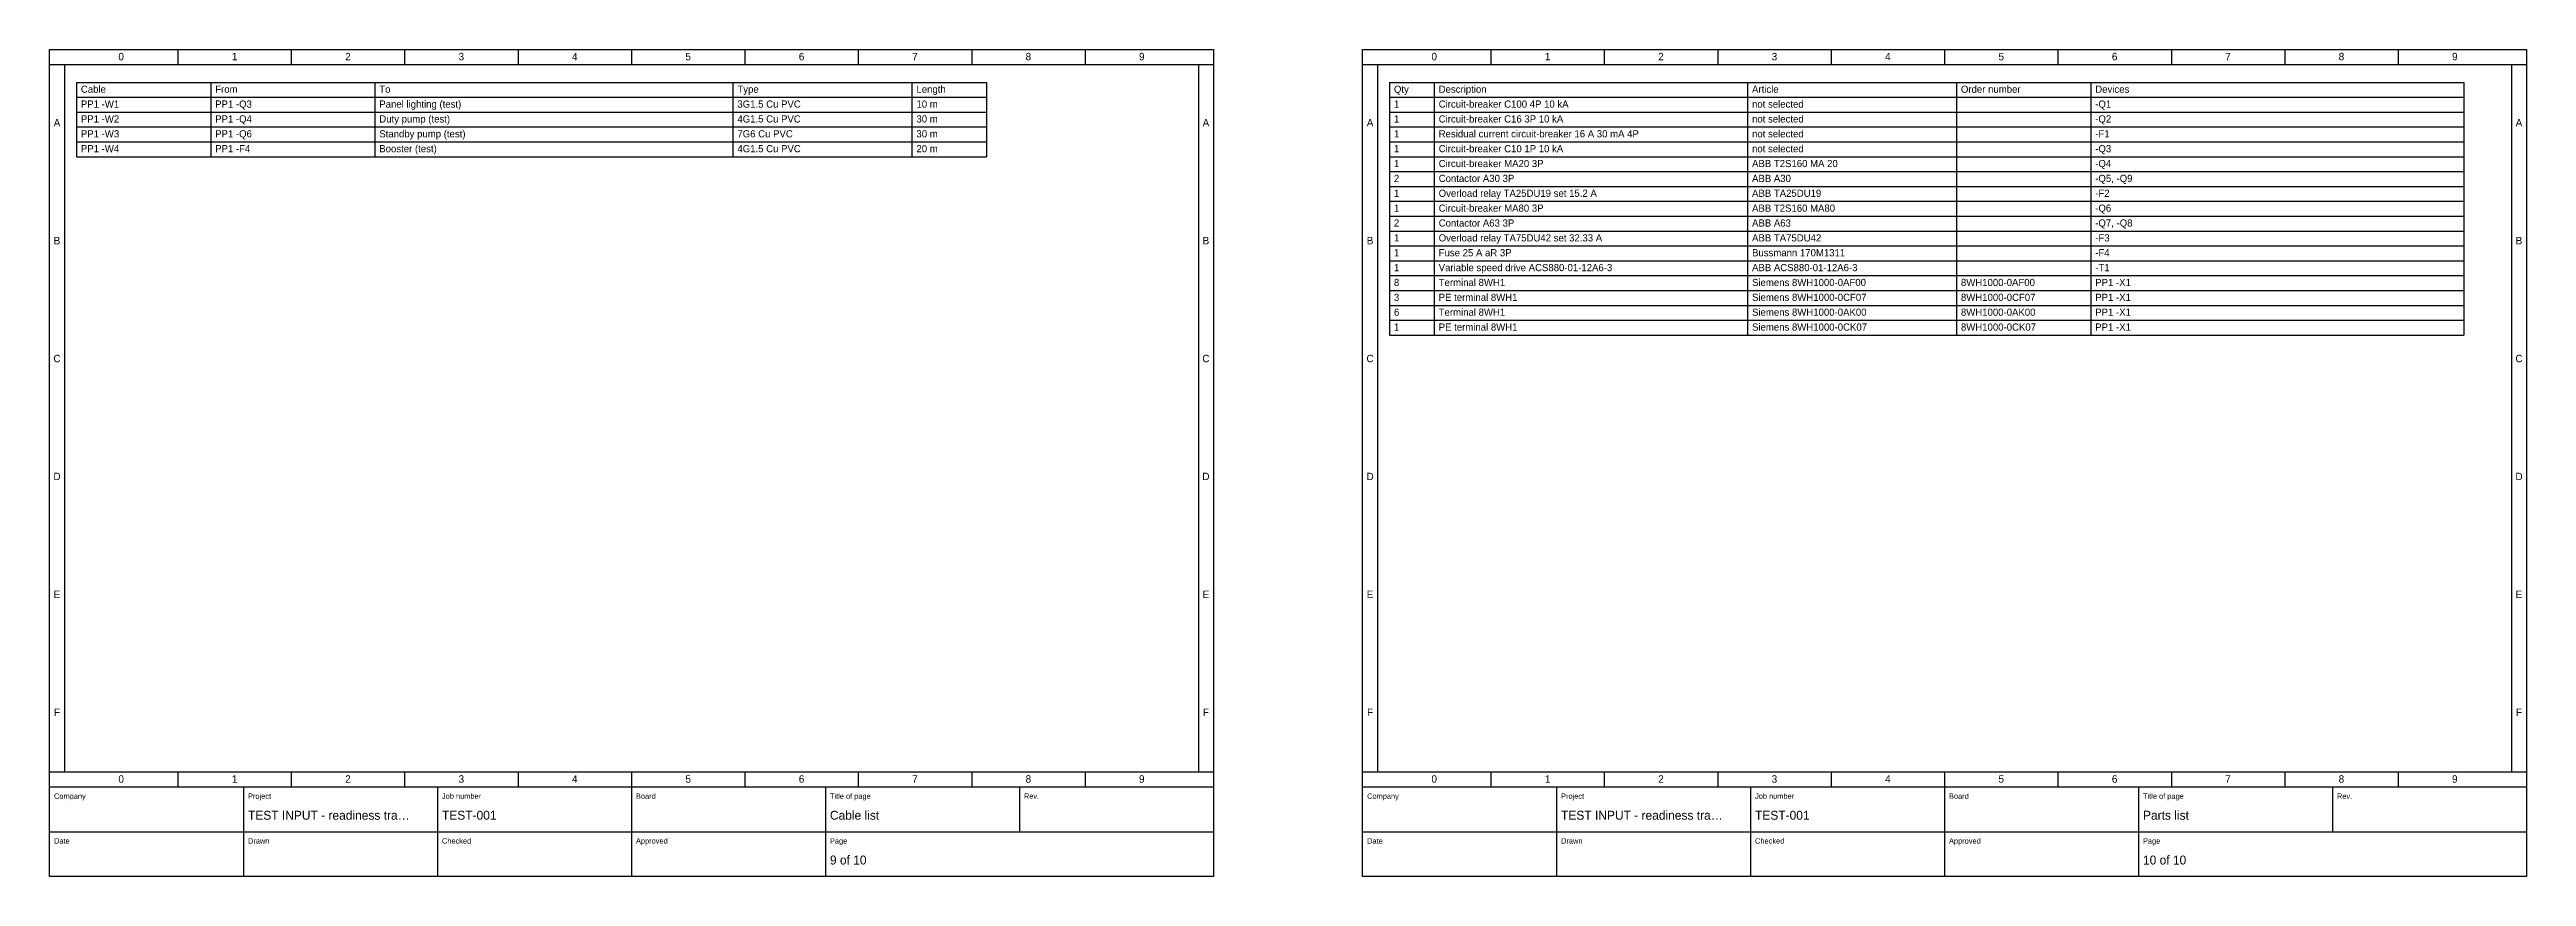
# Model space of a CAD drawing. Header units: millimetres. Extents: x 20 to 4370, y 10 to 287.
# Drawn here: x 3540 to 4370, y 10 to 287 of the extents above; entities that cross this region are included whole.
import ezdxf
from ezdxf.enums import TextEntityAlignment as Align

# ---------------------------------------------------------------- set-up
doc = ezdxf.new("R2010")
doc.units = ezdxf.units.MM
for name, color, linetype in [('FRAME', 7, 'CONTINUOUS'), ('SYMBOLS', 7, 'CONTINUOUS'), ('TEXT', 7, 'CONTINUOUS')]:
    doc.layers.add(name, color=color, linetype=linetype)

msp = doc.modelspace()

# ---------------------------------------------------------------- linework, layer by layer
at = {"layer": 'FRAME'}
for points in [[(3540, 287), (3930, 287), (3930, 10), (3540, 10)], [(3980, 287), (4370, 287), (4370, 10), (3980, 10)]]:
    msp.add_lwpolyline(points, close=True, dxfattribs=at)
at = {"layer": 'SYMBOLS'}
for p, q in [((3583, 287), (3583, 282)), ((3621, 287), (3621, 282)), ((3659, 287), (3659, 282)), ((3697, 287), (3697, 282)), ((3735, 287), (3735, 282)), ((3773, 287), (3773, 282)), ((3811, 287), (3811, 282)), ((3849, 287), (3849, 282)), ((3887, 287), (3887, 282)), ((4023, 287), (4023, 282)), ((4061, 287), (4061, 282)), ((4099, 287), (4099, 282)), ((4137, 287), (4137, 282)), ((4175, 287), (4175, 282)), ((4213, 287), (4213, 282)), ((4251, 287), (4251, 282)), ((4289, 287), (4289, 282)), ((4327, 287), (4327, 282)), ((3540, 282), (3930, 282)), ((3545, 282), (3545, 45)), ((3549, 276), (3854, 276)), ((3549, 276), (3549, 251.1)), ((3594, 276), (3594, 251.1)), ((3649, 276), (3649, 251.1)), ((3769, 276), (3769, 251.1)), ((3829, 276), (3829, 251.1)), ((3854, 276), (3854, 251.1)), ((3925, 282), (3925, 45)), ((3980, 282), (4370, 282)), ((3985, 282), (3985, 45)), ((3989, 276), (4349, 276)), ((3989, 276), (3989, 191.34)), ((4004, 276), (4004, 191.34)), ((4109, 276), (4109, 191.34)), ((4179, 276), (4179, 191.34)), ((4224, 276), (4224, 191.34)), ((4349, 276), (4349, 191.34)), ((4365, 282), (4365, 45)), ((3549, 271.02), (3854, 271.02)), ((3549, 266.04), (3854, 266.04)), ((3989, 271.02), (4349, 271.02)), ((3989, 266.04), (4349, 266.04)), ((3549, 261.06), (3854, 261.06)), ((3989, 261.06), (4349, 261.06)), ((3549, 256.08), (3854, 256.08)), ((3549, 251.1), (3854, 251.1)), ((3989, 256.08), (4349, 256.08)), ((3989, 251.1), (4349, 251.1)), ((3989, 246.12), (4349, 246.12)), ((3989, 241.14), (4349, 241.14)), ((3989, 236.16), (4349, 236.16)), ((3989, 231.18), (4349, 231.18)), ((3989, 226.2), (4349, 226.2)), ((3989, 221.22), (4349, 221.22)), ((3989, 216.24), (4349, 216.24)), ((3989, 211.26), (4349, 211.26)), ((3989, 206.28), (4349, 206.28)), ((3989, 201.3), (4349, 201.3)), ((3989, 196.32), (4349, 196.32)), ((3989, 191.34), (4349, 191.34)), ((3540, 45), (3930, 45)), ((3583, 45), (3583, 40)), ((3621, 45), (3621, 40)), ((3659, 45), (3659, 40)), ((3697, 45), (3697, 40)), ((3735, 45), (3735, 40)), ((3773, 45), (3773, 40)), ((3811, 45), (3811, 40)), ((3849, 45), (3849, 40)), ((3887, 45), (3887, 40)), ((3980, 45), (4370, 45)), ((4023, 45), (4023, 40)), ((4061, 45), (4061, 40)), ((4099, 45), (4099, 40)), ((4137, 45), (4137, 40)), ((4175, 45), (4175, 40)), ((4213, 45), (4213, 40)), ((4251, 45), (4251, 40)), ((4289, 45), (4289, 40)), ((4327, 45), (4327, 40)), ((3540, 40), (3930, 40)), ((3605, 40), (3605, 25)), ((3670, 40), (3670, 25)), ((3735, 40), (3735, 25)), ((3800, 40), (3800, 25)), ((3865, 40), (3865, 25)), ((3980, 40), (4370, 40)), ((4045, 40), (4045, 25)), ((4110, 40), (4110, 25)), ((4175, 40), (4175, 25)), ((4240, 40), (4240, 25)), ((4305, 40), (4305, 25)), ((3540, 25), (3930, 25)), ((3605, 25), (3605, 10)), ((3670, 25), (3670, 10)), ((3735, 25), (3735, 10)), ((3800, 25), (3800, 10)), ((3980, 25), (4370, 25)), ((4045, 25), (4045, 10)), ((4110, 25), (4110, 10)), ((4175, 25), (4175, 10)), ((4240, 25), (4240, 10))]:
    msp.add_line(p, q, dxfattribs=at)

# ---------------------------------------------------------------- texts
at = {"layer": 'TEXT'}
for s, p in [('0', (3564, 283.4)), ('1', (3602, 283.4)), ('2', (3640, 283.4)), ('3', (3678, 283.4)), ('4', (3716, 283.4)), ('5', (3754, 283.4)), ('6', (3792, 283.4)), ('7', (3830, 283.4)), ('8', (3868, 283.4)), ('9', (3906, 283.4)), ('0', (4004, 283.4)), ('1', (4042, 283.4)), ('2', (4080, 283.4)), ('3', (4118, 283.4)), ('4', (4156, 283.4)), ('5', (4194, 283.4)), ('6', (4232, 283.4)), ('7', (4270, 283.4)), ('8', (4308, 283.4)), ('9', (4346, 283.4)), ('A', (3542.5, 261.25)), ('A', (3927.5, 261.25)), ('A', (3982.5, 261.25)), ('A', (4367.5, 261.25)), ('B', (3542.5, 221.75)), ('B', (3927.5, 221.75)), ('B', (3982.5, 221.75)), ('B', (4367.5, 221.75)), ('C', (3542.5, 182.25)), ('C', (3927.5, 182.25)), ('C', (3982.5, 182.25)), ('C', (4367.5, 182.25)), ('D', (3542.5, 142.75)), ('D', (3927.5, 142.75)), ('D', (3982.5, 142.75)), ('D', (4367.5, 142.75)), ('E', (3542.5, 103.25)), ('E', (3927.5, 103.25)), ('E', (3982.5, 103.25)), ('E', (4367.5, 103.25)), ('F', (3542.5, 63.75)), ('F', (3927.5, 63.75)), ('F', (3982.5, 63.75)), ('F', (4367.5, 63.75)), ('0', (3564, 41.4)), ('1', (3602, 41.4)), ('2', (3640, 41.4)), ('3', (3678, 41.4)), ('4', (3716, 41.4)), ('5', (3754, 41.4)), ('6', (3792, 41.4)), ('7', (3830, 41.4)), ('8', (3868, 41.4)), ('9', (3906, 41.4)), ('0', (4004, 41.4)), ('1', (4042, 41.4)), ('2', (4080, 41.4)), ('3', (4118, 41.4)), ('4', (4156, 41.4)), ('5', (4194, 41.4)), ('6', (4232, 41.4)), ('7', (4270, 41.4)), ('8', (4308, 41.4)), ('9', (4346, 41.4))]:
    msp.add_text(s, height=2.5, dxfattribs=at).set_placement(p, align=Align.CENTER)
for s, height, p in [('Cable', 2.4, (3550.5, 272.52)), ('From', 2.4, (3595.5, 272.52)), ('To', 2.4, (3650.5, 272.52)), ('Type', 2.4, (3770.5, 272.52)), ('Length', 2.4, (3830.5, 272.52)), ('Qty', 2.4, (3990.5, 272.52)), ('Description', 2.4, (4005.5, 272.52)), ('Article', 2.4, (4110.5, 272.52)), ('Order number', 2.4, (4180.5, 272.52)), ('Devices', 2.4, (4225.5, 272.52)), ('PP1 -W1', 2.4, (3550.5, 267.54)), ('PP1 -Q3', 2.4, (3595.5, 267.54)), ('Panel lighting (test)', 2.4, (3650.5, 267.54)), ('3G1.5 Cu PVC', 2.4, (3770.5, 267.54)), ('10 m', 2.4, (3830.5, 267.54)), ('1', 2.4, (3990.5, 267.54)), ('Circuit-breaker C100 4P 10 kA', 2.4, (4005.5, 267.54)), ('not selected', 2.4, (4110.5, 267.54)), ('-Q1', 2.4, (4225.5, 267.54)), ('PP1 -W2', 2.4, (3550.5, 262.56)), ('PP1 -W3', 2.4, (3550.5, 257.58)), ('PP1 -Q4', 2.4, (3595.5, 262.56)), ('PP1 -Q6', 2.4, (3595.5, 257.58)), ('Standby pump (test)', 2.4, (3650.5, 257.58)), ('Duty pump (test)', 2.4, (3650.5, 262.56)), ('4G1.5 Cu PVC', 2.4, (3770.5, 262.56)), ('7G6 Cu PVC', 2.4, (3770.5, 257.58)), ('30 m', 2.4, (3830.5, 262.56)), ('30 m', 2.4, (3830.5, 257.58)), ('1', 2.4, (3990.5, 262.56)), ('1', 2.4, (3990.5, 257.58)), ('Circuit-breaker C16 3P 10 kA', 2.4, (4005.5, 262.56)), ('Residual current circuit-breaker 16 A 30 mA 4P', 2.4, (4005.5, 257.58)), ('not selected', 2.4, (4110.5, 262.56)), ('not selected', 2.4, (4110.5, 257.58)), ('-Q2', 2.4, (4225.5, 262.56)), ('-F1', 2.4, (4225.5, 257.58)), ('PP1 -W4', 2.4, (3550.5, 252.6)), ('PP1 -F4', 2.4, (3595.5, 252.6)), ('Booster (test)', 2.4, (3650.5, 252.6)), ('4G1.5 Cu PVC', 2.4, (3770.5, 252.6)), ('20 m', 2.4, (3830.5, 252.6)), ('1', 2.4, (3990.5, 252.6)), ('1', 2.4, (3990.5, 247.62)), ('Circuit-breaker C10 1P 10 kA', 2.4, (4005.5, 252.6)), ('Circuit-breaker MA20 3P', 2.4, (4005.5, 247.62)), ('ABB T2S160 MA 20', 2.4, (4110.5, 247.62)), ('not selected', 2.4, (4110.5, 252.6)), ('-Q3', 2.4, (4225.5, 252.6)), ('-Q4', 2.4, (4225.5, 247.62)), ('2', 2.4, (3990.5, 242.64)), ('Contactor A30 3P', 2.4, (4005.5, 242.64)), ('ABB A30', 2.4, (4110.5, 242.64)), ('-Q5, -Q9', 2.4, (4225.5, 242.64)), ('1', 2.4, (3990.5, 237.66)), ('1', 2.4, (3990.5, 232.68)), ('Overload relay TA25DU19 set 15.2 A', 2.4, (4005.5, 237.66)), ('Circuit-breaker MA80 3P', 2.4, (4005.5, 232.68)), ('ABB TA25DU19', 2.4, (4110.5, 237.66)), ('ABB T2S160 MA80', 2.4, (4110.5, 232.68)), ('-F2', 2.4, (4225.5, 237.66)), ('-Q6', 2.4, (4225.5, 232.68)), ('2', 2.4, (3990.5, 227.7)), ('1', 2.4, (3990.5, 222.72)), ('Overload relay TA75DU42 set 32.33 A', 2.4, (4005.5, 222.72)), ('Contactor A63 3P', 2.4, (4005.5, 227.7)), ('ABB A63', 2.4, (4110.5, 227.7)), ('ABB TA75DU42', 2.4, (4110.5, 222.72)), ('-Q7, -Q8', 2.4, (4225.5, 227.7)), ('-F3', 2.4, (4225.5, 222.72)), ('1', 2.4, (3990.5, 217.74)), ('Fuse 25 A aR 3P', 2.4, (4005.5, 217.74)), ('Bussmann 170M1311', 2.4, (4110.5, 217.74)), ('-F4', 2.4, (4225.5, 217.74)), ('8', 2.4, (3990.5, 207.78)), ('1', 2.4, (3990.5, 212.76)), ('Variable speed drive ACS880-01-12A6-3', 2.4, (4005.5, 212.76)), ('Terminal 8WH1', 2.4, (4005.5, 207.78)), ('ABB ACS880-01-12A6-3', 2.4, (4110.5, 212.76)), ('Siemens 8WH1000-0AF00', 2.4, (4110.5, 207.78)), ('8WH1000-0AF00', 2.4, (4180.5, 207.78)), ('-T1', 2.4, (4225.5, 212.76)), ('PP1 -X1', 2.4, (4225.5, 207.78)), ('3', 2.4, (3990.5, 202.8)), ('6', 2.4, (3990.5, 197.82)), ('Terminal 8WH1', 2.4, (4005.5, 197.82)), ('PE terminal 8WH1', 2.4, (4005.5, 202.8)), ('Siemens 8WH1000-0CF07', 2.4, (4110.5, 202.8)), ('Siemens 8WH1000-0AK00', 2.4, (4110.5, 197.82)), ('8WH1000-0CF07', 2.4, (4180.5, 202.8)), ('8WH1000-0AK00', 2.4, (4180.5, 197.82)), ('PP1 -X1', 2.4, (4225.5, 202.8)), ('PP1 -X1', 2.4, (4225.5, 197.82)), ('1', 2.4, (3990.5, 192.84)), ('PE terminal 8WH1', 2.4, (4005.5, 192.84)), ('Siemens 8WH1000-0CK07', 2.4, (4110.5, 192.84)), ('8WH1000-0CK07', 2.4, (4180.5, 192.84)), ('PP1 -X1', 2.4, (4225.5, 192.84)), ('Company', 1.8, (3541.5, 36)), ('Project', 1.8, (3606.5, 36)), ('Job number', 1.8, (3671.5, 36)), ('Board', 1.8, (3736.5, 36)), ('Title of page', 1.8, (3801.5, 36)), ('Rev.', 1.8, (3866.5, 36)), ('Company', 1.8, (3981.5, 36)), ('Project', 1.8, (4046.5, 36)), ('Job number', 1.8, (4111.5, 36)), ('Board', 1.8, (4176.5, 36)), ('Title of page', 1.8, (4241.5, 36)), ('Rev.', 1.8, (4306.5, 36)), ('TEST INPUT - readiness tra…', 3, (3606.5, 29)), ('TEST-001', 3, (3671.5, 29)), ('Cable list', 3, (3801.5, 29)), ('TEST INPUT - readiness tra…', 3, (4046.5, 29)), ('TEST-001', 3, (4111.5, 29)), ('Parts list', 3, (4241.5, 29)), ('Date', 1.8, (3541.5, 21)), ('Drawn', 1.8, (3606.5, 21)), ('Checked', 1.8, (3671.5, 21)), ('Approved', 1.8, (3736.5, 21)), ('9 of 10', 3, (3801.5, 14)), ('Page', 1.8, (3801.5, 21)), ('Date', 1.8, (3981.5, 21)), ('Drawn', 1.8, (4046.5, 21)), ('Checked', 1.8, (4111.5, 21)), ('Approved', 1.8, (4176.5, 21)), ('Page', 1.8, (4241.5, 21)), ('10 of 10', 3, (4241.5, 14))]:
    msp.add_text(s, height=height, dxfattribs=at).set_placement(p)

doc.saveas('drawing.dxf')
